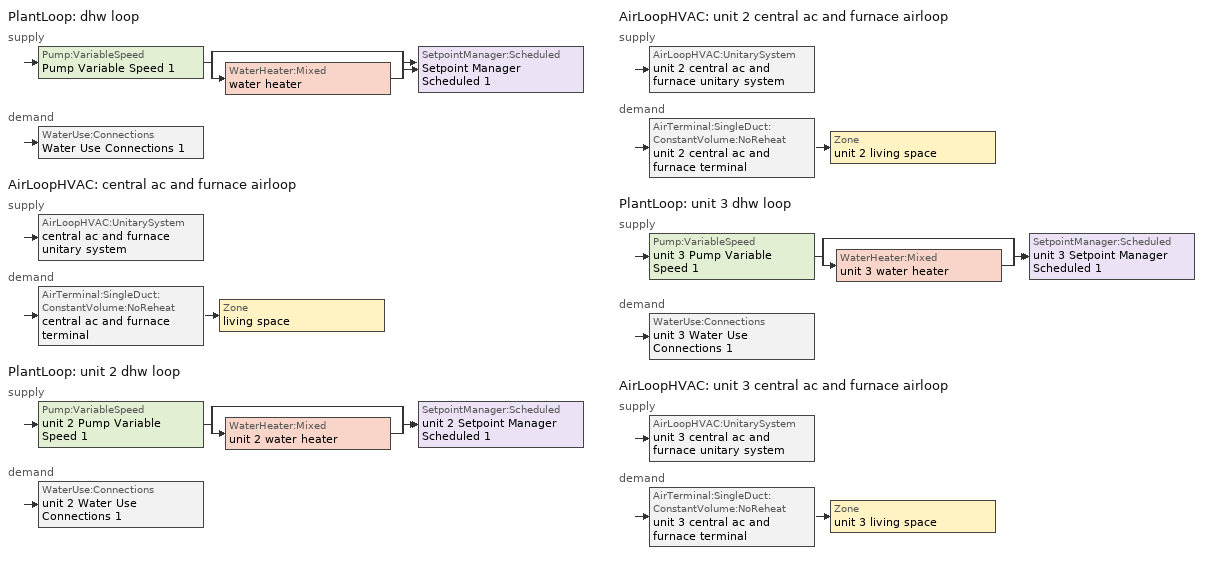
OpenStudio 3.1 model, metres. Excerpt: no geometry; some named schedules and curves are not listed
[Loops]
PlantLoop 'dhw loop'
 supply: Pump:VariableSpeed 'Pump Variable Speed 1' > split
  | bypass
  | WaterHeater:Mixed 'water heater'
  join > SetpointManager:Scheduled 'Setpoint Manager Scheduled 1'
 demand: WaterUse:Connections 'Water Use Connections 1'
AirLoopHVAC 'central ac and furnace airloop'
 supply: AirLoopHVAC:UnitarySystem 'central ac and furnace unitary system'
 demand: AirTerminal:SingleDuct:ConstantVolume:NoReheat 'central ac and furnace terminal' > Zone 'living space'
PlantLoop 'unit 2 dhw loop'
 supply: Pump:VariableSpeed 'unit 2 Pump Variable Speed 1' > split
  | bypass
  | WaterHeater:Mixed 'unit 2 water heater'
  join > SetpointManager:Scheduled 'unit 2 Setpoint Manager Scheduled 1'
 demand: WaterUse:Connections 'unit 2 Water Use Connections 1'
AirLoopHVAC 'unit 2 central ac and furnace airloop'
 supply: AirLoopHVAC:UnitarySystem 'unit 2 central ac and furnace unitary system'
 demand: AirTerminal:SingleDuct:ConstantVolume:NoReheat 'unit 2 central ac and furnace terminal' > Zone 'unit 2 living space'
PlantLoop 'unit 3 dhw loop'
 supply: Pump:VariableSpeed 'unit 3 Pump Variable Speed 1' > split
  | bypass
  | WaterHeater:Mixed 'unit 3 water heater'
  join > SetpointManager:Scheduled 'unit 3 Setpoint Manager Scheduled 1'
 demand: WaterUse:Connections 'unit 3 Water Use Connections 1'
AirLoopHVAC 'unit 3 central ac and furnace airloop'
 supply: AirLoopHVAC:UnitarySystem 'unit 3 central ac and furnace unitary system'
 demand: AirTerminal:SingleDuct:ConstantVolume:NoReheat 'unit 3 central ac and furnace terminal' > Zone 'unit 3 living space'
[EnergyManagementSystem:Program]
unit_2_total_loads_program: Set loads_htg_tot = 0; Set loads_clg_tot = 0; If unit_2_htg_load_liv > 0; Set loads_htg_tot = unit_2_htg_load_tot - unit_2_clg_load_tot; ElseIf unit_2_clg_load_liv > 0; Set loads_clg_tot = unit_2_clg_load_tot - unit_2_htg_load_tot; EndIf
unit_2_infil_program: Set p_m = 0.14; Set p_s = 0.22; Set s_m = 270; Set s_s = 370; Set z_m = 9.99744; Set z_s = 2.4384; Set f_t = (((s_m/z_m)^p_m)*((z_s/s_s)^p_s)); Set Tdiff = unit_2_airflow_tin_s-airflow_tt_s; Set dT = @Abs Tdiff; Set c = 0.021; Set Cs = 0.0652; Set Cw = 0.1483; Set n = 0.65; Set sft = (f_t*0.7000000000000001); Set temp1 = ((c*Cw)*((sft*unit_2_site_vw_s)^(2*n)))^2; Set Qinf = (((c*Cs*(dT^n))^2)+temp1)^0.5; Set Qinf = (@Max Qinf 0); Set unit_2_mech_vent_house_fan_sensible_load_equip_act = 0.0; Set unit_2_mech_vent_house_fan_latent_load_equip_act = 0.0; Set OASupInPb = unit_2_out_pb_s; Set OASupInTemp = unit_2_airflow_tt_s; Set OASupInW = unit_2_out_wt_s; Set OASupRho = (@RhoAirFnPbTdbW OASupInPb OASupInTemp OASupInW); Set OASupCp = (@CpAirFnW OASupInW); Set OASupInEnth = (@HFnTdbW OASupInTemp OASupInW); Set ZoneTemp = unit_2_airflow_tin_s; Set ZoneW = unit_2_airflow_win_s; Set ZoneCp = (@CpAirFnW ZoneW); Set ZoneAirEnth = (@HFnTdbW ZoneTemp ZoneW); Set unit_2_mech_vent_house_fan_cfis_act = 0.0; Set QWHV_cfis_oa = 0.0; Set Qrange = 0; Set Qrange = Qrange + 0.0472 * unit_2_mech_vent_range_fan_0_sch_s; Set Qbath = 0; Set Qbath = Qbath + 0.0236 * unit_2_mech_vent_bath_fan_0_sch_s; Set Qdryer = 0; Set Qdryer = Qdryer + 0.0472 * unit_2_clothes_dryer_exhaust_0_sch_s; Set QWHV_sup = 0.0; Set QWHV_exh = 0.0; Set QWHV_bal_erv_hrv = 0.0; Set Qexhaust = Qrange + Qbath + Qdryer + QWHV_exh + QWHV_bal_erv_hrv; Set Qsupply = QWHV_sup + QWHV_bal_erv_hrv + QWHV_cfis_oa; Set Qfan = (@Max Qexhaust Qsupply); If Qfan > 0; Set Qavg = ((Qexhaust + Qsupply) / 2.0); If ((@Abs (Qexhaust - Qavg)) / Qavg) <= 0.1; Set phi = 1; Else; Set phi = (Qinf / (Qinf + Qfan)); EndIf; Set Qinf_adj = phi * Qinf; Else; Set Qinf_adj = Qinf; EndIf; Set unit_2_infil_flow_act = Qinf_adj; Set Qload = Qfan; Set Effectiveness_Sens = 0.0; Set Effectiveness_Lat = 0.0; Set Fan_MFR = Qload * OASupRho; Set FanTotalToLv = Fan_MFR * (OASupInEnth - ZoneAirEnth); Set FanSensToLv = Fan_MFR * ZoneCp * (OASupInTemp - ZoneTemp); Set FanLatToLv = FanTotalToLv - FanSensToLv; Set unit_2_mech_vent_house_fan_sensible_load_equip_act = unit_2_mech_vent_house_fan_sensible_load_equip_act + FanSensToLv; Set unit_2_mech_vent_house_fan_latent_load_equip_act = unit_2_mech_vent_house_fan_latent_load_equip_act + FanLatToLv
unit_2_natural_vent_program: Set Tin = unit_2_airflow_tin_s; Set Tout = unit_2_airflow_tt_s; Set Wout = unit_2_out_wt_s; Set Pbar = unit_2_out_pb_s; Set Phiout = (@RhFnTdbWPb Tout Wout Pbar); Set MaxHR = 0.0115; Set MaxRH = 0.7; Set Tnvsp = (unit_2_htg_sp_s + unit_2_clg_sp_s) / 2; Set NVavail = unit_2_natural_vent_avail_s; Set ClgSsnAvail = unit_2_cool_season; If (Wout < MaxHR) && (Phiout < MaxRH) && (Tin > Tout) && (Tin > Tnvsp) && (ClgSsnAvail > 0); Set WHF_Flow = 0; Set Adj = (Tin-Tnvsp)/(Tin-Tout); Set Adj = (@Min Adj 1); Set Adj = (@Max Adj 0); If (WHF_Flow > 0); Set unit_2_natural_vent_flow_act = 0; Set unit_2_whole_house_fan_flow_act = WHF_Flow*Adj; Set WHF_W = 0; Set unit_2_whole_house_fan_act = WHF_W*Adj; ElseIf (NVavail > 0); Set NVArea = 5743.971995904; Set Cs = 8.963020389461627e-05; Set Cw = 6.158219665777789e-05; Set Tdiff = Tin-Tout; Set dT = (@Abs Tdiff); Set Vwind = unit_2_site_vw_s; Set SGNV = NVArea*Adj*((((Cs*dT)+(Cw*(Vwind^2)))^0.5)/1000); Set MaxNV = 1.7845905985536004; Set unit_2_natural_vent_flow_act = (@Min SGNV MaxNV); Set unit_2_whole_house_fan_flow_act = 0; Set unit_2_whole_house_fan_act = 0; EndIf; Else; Set unit_2_natural_vent_flow_act = 0; Set unit_2_whole_house_fan_flow_act = 0; Set unit_2_whole_house_fan_act = 0; EndIf
unit_2_central_ac_and_furnace_airloop_0_duct_program: Set central_ac_and_furnace_airloop_AH_MFR = unit_2_central_ac_and_furnace_airloop_AH_MFR_s; Set central_ac_and_furnace_airloop_Fan_RTF = unit_2_central_ac_and_furnace_airloop_Fan_RTF_s; Set central_ac_and_furnace_airloop_AH_VFR = unit_2_central_ac_and_furnace_airloop_AH_VFR_s; Set central_ac_and_furnace_airloop_AH_Tout = unit_2_central_ac_and_furnace_airloop_AH_Tout_s; Set central_ac_and_furnace_airloop_AH_Wout = unit_2_central_ac_and_furnace_airloop_AH_Wout_s; Set central_ac_and_furnace_airloop_RA_T = unit_2_central_ac_and_furnace_airloop_RA_T_s; Set central_ac_and_furnace_airloop_Ra_W = unit_2_central_ac_and_furnace_airloop_Ra_W_s; Set central_ac_and_furnace_airloop_0_DZ_T = unit_2_central_ac_and_furnace_airloop_0_DZ_T_s; Set central_ac_and_furnace_airloop_0_DZ_W = unit_2_central_ac_and_furnace_airloop_0_DZ_W_s; Run central_ac_and_furnace_airloop_0_duct_subroutine; Set unit_2_central_ac_and_furnace_airloop_0_SupSensLkToLv_equip_act = central_ac_and_furnace_airloop_0_SupSensLkToLv; Set unit_2_central_ac_and_furnace_airloop_0_SupLatLkToLv_equip_act = central_ac_and_furnace_airloop_0_SupLatLkToLv; Set unit_2_central_ac_and_furnace_airloop_0_SupCondToLv_equip_act = central_ac_and_furnace_airloop_0_SupCondToLv; Set unit_2_central_ac_and_furnace_airloop_0_RetSensLkToRP_equip_act = central_ac_and_furnace_airloop_0_RetSensLkToRP; Set unit_2_central_ac_and_furnace_airloop_0_RetLatLkToRP_equip_act = central_ac_and_furnace_airloop_0_RetLatLkToRP; Set unit_2_central_ac_and_furnace_airloop_0_RetCondToRP_equip_act = central_ac_and_furnace_airloop_0_RetCondToRP; Set unit_2_central_ac_and_furnace_airloop_0_RetCondToDZ_equip_act = central_ac_and_furnace_airloop_0_RetCondToDZ; Set unit_2_central_ac_and_furnace_airloop_0_SupCondToDZ_equip_act = central_ac_and_furnace_airloop_0_SupCondToDZ; Set unit_2_central_ac_and_furnace_airloop_0_SupSensLkToDZ_equip_act = central_ac_and_furnace_airloop_0_SupSensLkToDZ; Set unit_2_central_ac_and_furnace_airloop_0_SupLatLkToDZ_equip_act = central_ac_and_furnace_airloop_0_SupLatLkToDZ
unit_2_water_heater_EC_adj: Set wh_e_cons = unit_2_water_heater_energy + unit_2_water_heater_on_cycle_parasitic + unit_2_water_heater_off_cycle_parasitic; Set unit_2_water_heater_ec_adj_act = 0.0 * wh_e_cons
unit_2_central_ac_and_furnace_supply_fan_disaggregate_program_1: Set unit_2_central_ac_and_furnace_supply_fan_primary_htg = 0; If unit_2_central_ac_and_furnace_htg_coil_s > 0; Set unit_2_central_ac_and_furnace_supply_fan_primary_htg = unit_2_central_ac_and_furnace_supply_fan_s_1; EndIf
unit_2_central_ac_and_furnace_supply_fan_disaggregate_program: Set unit_2_central_ac_and_furnace_supply_fan_clg = 0; If unit_2_central_ac_and_furnace_clg_coil_s > 0; Set unit_2_central_ac_and_furnace_supply_fan_clg = unit_2_central_ac_and_furnace_supply_fan_s; EndIf
unit_3_total_loads_program: Set loads_htg_tot = 0; Set loads_clg_tot = 0; If unit_3_htg_load_liv > 0; Set loads_htg_tot = unit_3_htg_load_tot - unit_3_clg_load_tot; ElseIf unit_3_clg_load_liv > 0; Set loads_clg_tot = unit_3_clg_load_tot - unit_3_htg_load_tot; EndIf
unit_3_infil_program: Set p_m = 0.14; Set p_s = 0.22; Set s_m = 270; Set s_s = 370; Set z_m = 9.99744; Set z_s = 2.4384; Set f_t = (((s_m/z_m)^p_m)*((z_s/s_s)^p_s)); Set Tdiff = unit_3_airflow_tin_s-airflow_tt_s; Set dT = @Abs Tdiff; Set c = 0.021; Set Cs = 0.0652; Set Cw = 0.1483; Set n = 0.65; Set sft = (f_t*0.7000000000000001); Set temp1 = ((c*Cw)*((sft*unit_3_site_vw_s)^(2*n)))^2; Set Qinf = (((c*Cs*(dT^n))^2)+temp1)^0.5; Set Qinf = (@Max Qinf 0); Set unit_3_mech_vent_house_fan_sensible_load_equip_act = 0.0; Set unit_3_mech_vent_house_fan_latent_load_equip_act = 0.0; Set OASupInPb = unit_3_out_pb_s; Set OASupInTemp = unit_3_airflow_tt_s; Set OASupInW = unit_3_out_wt_s; Set OASupRho = (@RhoAirFnPbTdbW OASupInPb OASupInTemp OASupInW); Set OASupCp = (@CpAirFnW OASupInW); Set OASupInEnth = (@HFnTdbW OASupInTemp OASupInW); Set ZoneTemp = unit_3_airflow_tin_s; Set ZoneW = unit_3_airflow_win_s; Set ZoneCp = (@CpAirFnW ZoneW); Set ZoneAirEnth = (@HFnTdbW ZoneTemp ZoneW); Set unit_3_mech_vent_house_fan_cfis_act = 0.0; Set QWHV_cfis_oa = 0.0; Set Qrange = 0; Set Qrange = Qrange + 0.0472 * unit_3_mech_vent_range_fan_0_sch_s; Set Qbath = 0; Set Qbath = Qbath + 0.0236 * unit_3_mech_vent_bath_fan_0_sch_s; Set Qdryer = 0; Set Qdryer = Qdryer + 0.0472 * unit_3_clothes_dryer_exhaust_0_sch_s; Set QWHV_sup = 0.0; Set QWHV_exh = 0.0; Set QWHV_bal_erv_hrv = 0.0; Set Qexhaust = Qrange + Qbath + Qdryer + QWHV_exh + QWHV_bal_erv_hrv; Set Qsupply = QWHV_sup + QWHV_bal_erv_hrv + QWHV_cfis_oa; Set Qfan = (@Max Qexhaust Qsupply); If Qfan > 0; Set Qavg = ((Qexhaust + Qsupply) / 2.0); If ((@Abs (Qexhaust - Qavg)) / Qavg) <= 0.1; Set phi = 1; Else; Set phi = (Qinf / (Qinf + Qfan)); EndIf; Set Qinf_adj = phi * Qinf; Else; Set Qinf_adj = Qinf; EndIf; Set unit_3_infil_flow_act = Qinf_adj; Set Qload = Qfan; Set Effectiveness_Sens = 0.0; Set Effectiveness_Lat = 0.0; Set Fan_MFR = Qload * OASupRho; Set FanTotalToLv = Fan_MFR * (OASupInEnth - ZoneAirEnth); Set FanSensToLv = Fan_MFR * ZoneCp * (OASupInTemp - ZoneTemp); Set FanLatToLv = FanTotalToLv - FanSensToLv; Set unit_3_mech_vent_house_fan_sensible_load_equip_act = unit_3_mech_vent_house_fan_sensible_load_equip_act + FanSensToLv; Set unit_3_mech_vent_house_fan_latent_load_equip_act = unit_3_mech_vent_house_fan_latent_load_equip_act + FanLatToLv
unit_3_natural_vent_program: Set Tin = unit_3_airflow_tin_s; Set Tout = unit_3_airflow_tt_s; Set Wout = unit_3_out_wt_s; Set Pbar = unit_3_out_pb_s; Set Phiout = (@RhFnTdbWPb Tout Wout Pbar); Set MaxHR = 0.0115; Set MaxRH = 0.7; Set Tnvsp = (unit_3_htg_sp_s + unit_3_clg_sp_s) / 2; Set NVavail = unit_3_natural_vent_avail_s; Set ClgSsnAvail = unit_3_cool_season; If (Wout < MaxHR) && (Phiout < MaxRH) && (Tin > Tout) && (Tin > Tnvsp) && (ClgSsnAvail > 0); Set WHF_Flow = 0; Set Adj = (Tin-Tnvsp)/(Tin-Tout); Set Adj = (@Min Adj 1); Set Adj = (@Max Adj 0); If (WHF_Flow > 0); Set unit_3_natural_vent_flow_act = 0; Set unit_3_whole_house_fan_flow_act = WHF_Flow*Adj; Set WHF_W = 0; Set unit_3_whole_house_fan_act = WHF_W*Adj; ElseIf (NVavail > 0); Set NVArea = 5743.971995904; Set Cs = 8.963020389461627e-05; Set Cw = 6.158219665777789e-05; Set Tdiff = Tin-Tout; Set dT = (@Abs Tdiff); Set Vwind = unit_3_site_vw_s; Set SGNV = NVArea*Adj*((((Cs*dT)+(Cw*(Vwind^2)))^0.5)/1000); Set MaxNV = 1.7845905985536004; Set unit_3_natural_vent_flow_act = (@Min SGNV MaxNV); Set unit_3_whole_house_fan_flow_act = 0; Set unit_3_whole_house_fan_act = 0; EndIf; Else; Set unit_3_natural_vent_flow_act = 0; Set unit_3_whole_house_fan_flow_act = 0; Set unit_3_whole_house_fan_act = 0; EndIf
unit_3_central_ac_and_furnace_airloop_0_duct_program: Set central_ac_and_furnace_airloop_AH_MFR = unit_3_central_ac_and_furnace_airloop_AH_MFR_s; Set central_ac_and_furnace_airloop_Fan_RTF = unit_3_central_ac_and_furnace_airloop_Fan_RTF_s; Set central_ac_and_furnace_airloop_AH_VFR = unit_3_central_ac_and_furnace_airloop_AH_VFR_s; Set central_ac_and_furnace_airloop_AH_Tout = unit_3_central_ac_and_furnace_airloop_AH_Tout_s; Set central_ac_and_furnace_airloop_AH_Wout = unit_3_central_ac_and_furnace_airloop_AH_Wout_s; Set central_ac_and_furnace_airloop_RA_T = unit_3_central_ac_and_furnace_airloop_RA_T_s; Set central_ac_and_furnace_airloop_Ra_W = unit_3_central_ac_and_furnace_airloop_Ra_W_s; Set central_ac_and_furnace_airloop_0_DZ_T = unit_3_central_ac_and_furnace_airloop_0_DZ_T_s; Set central_ac_and_furnace_airloop_0_DZ_W = unit_3_central_ac_and_furnace_airloop_0_DZ_W_s; Run central_ac_and_furnace_airloop_0_duct_subroutine; Set unit_3_central_ac_and_furnace_airloop_0_SupSensLkToLv_equip_act = central_ac_and_furnace_airloop_0_SupSensLkToLv; Set unit_3_central_ac_and_furnace_airloop_0_SupLatLkToLv_equip_act = central_ac_and_furnace_airloop_0_SupLatLkToLv; Set unit_3_central_ac_and_furnace_airloop_0_SupCondToLv_equip_act = central_ac_and_furnace_airloop_0_SupCondToLv; Set unit_3_central_ac_and_furnace_airloop_0_RetSensLkToRP_equip_act = central_ac_and_furnace_airloop_0_RetSensLkToRP; Set unit_3_central_ac_and_furnace_airloop_0_RetLatLkToRP_equip_act = central_ac_and_furnace_airloop_0_RetLatLkToRP; Set unit_3_central_ac_and_furnace_airloop_0_RetCondToRP_equip_act = central_ac_and_furnace_airloop_0_RetCondToRP; Set unit_3_central_ac_and_furnace_airloop_0_RetCondToDZ_equip_act = central_ac_and_furnace_airloop_0_RetCondToDZ; Set unit_3_central_ac_and_furnace_airloop_0_SupCondToDZ_equip_act = central_ac_and_furnace_airloop_0_SupCondToDZ; Set unit_3_central_ac_and_furnace_airloop_0_SupSensLkToDZ_equip_act = central_ac_and_furnace_airloop_0_SupSensLkToDZ; Set unit_3_central_ac_and_furnace_airloop_0_SupLatLkToDZ_equip_act = central_ac_and_furnace_airloop_0_SupLatLkToDZ
unit_3_water_heater_EC_adj: Set wh_e_cons = unit_3_water_heater_energy + unit_3_water_heater_on_cycle_parasitic + unit_3_water_heater_off_cycle_parasitic; Set unit_3_water_heater_ec_adj_act = 0.0 * wh_e_cons
unit_3_central_ac_and_furnace_supply_fan_disaggregate_program_1: Set unit_3_central_ac_and_furnace_supply_fan_primary_htg = 0; If unit_3_central_ac_and_furnace_htg_coil_s > 0; Set unit_3_central_ac_and_furnace_supply_fan_primary_htg = unit_3_central_ac_and_furnace_supply_fan_s_1; EndIf
unit_3_central_ac_and_furnace_supply_fan_disaggregate_program: Set unit_3_central_ac_and_furnace_supply_fan_clg = 0; If unit_3_central_ac_and_furnace_clg_coil_s > 0; Set unit_3_central_ac_and_furnace_supply_fan_clg = unit_3_central_ac_and_furnace_supply_fan_s; EndIf
[EnergyManagementSystem:Sensor]
Name | Output Variable or Output Meter | Output Variable or Output Meter Index Key
clg_load_tot; unit_2_clg_load_tot; unit_3_clg_load_tot | Cooling:EnergyTransfer
htg_load_tot; unit_2_htg_load_tot; unit_3_htg_load_tot | Heating:EnergyTransfer
clg_load_liv; unit_2_clg_load_liv; unit_3_clg_load_liv | Cooling:EnergyTransfer:Zone:LIVING SPACE
htg_load_liv; unit_2_htg_load_liv; unit_3_htg_load_liv | Heating:EnergyTransfer:Zone:LIVING SPACE
clothes_dryer_exhaust_0_sch_s | Schedule Value | clothes_dryer_exhaust
mech_vent_bath_fan_0_sch_s | Schedule Value | mech vent bath fan 0 schedule
mech_vent_range_fan_0_sch_s | Schedule Value | mech vent range fan 0 schedule
clg_sp_s | Schedule Value | cooling setpoint
htg_sp_s | Schedule Value | heating setpoint
natural_vent_avail_s | Schedule Value | natural vent avail schedule
central_ac_and_furnace_airloop_0_DZ_W_s; out_wt_s; unit_2_central_ac_and_furnace_airloop_0_DZ_W_s; unit_2_out_wt_s; unit_3_central_ac_and_furnace_airloop_0_DZ_W_s; unit_3_out_wt_s | Site Outdoor Air Humidity Ratio
central_ac_and_furnace_airloop_0_DZ_T_s | Site Outdoor Air Drybulb Temperature | Environment
central_ac_and_furnace_airloop_Ra_W_s | System Node Humidity Ratio | Node 7
central_ac_and_furnace_airloop_RA_T_s | System Node Temperature | Node 7
central_ac_and_furnace_airloop_AH_Wout_s | System Node Humidity Ratio | Node 4
central_ac_and_furnace_airloop_AH_Tout_s | System Node Temperature | Node 4
central_ac_and_furnace_airloop_AH_VFR_s | System Node Current Density Volume Flow Rate | Node 4
central_ac_and_furnace_airloop_AH_MFR_s | System Node Mass Flow Rate | Node 4
central_ac_and_furnace_airloop_Fan_RTF_s | Fan Runtime Fraction | central ac and furnace supply fan
airflow_tt_s | Zone Outdoor Air Drybulb Temperature | living space
airflow_tin_s | Zone Mean Air Temperature | living space
site_vw_s; unit_2_site_vw_s; unit_3_site_vw_s | Site Wind Speed
airflow_win_s | Zone Air Humidity Ratio | living space
out_pb_s; unit_2_out_pb_s; unit_3_out_pb_s | Site Outdoor Air Barometric Pressure
water_heater_EC_adjustment_energy_consumption | Other Equipment NaturalGas Energy | water heater EC adjustment
water_heater_off_cycle_parasitic | Water Heater Off Cycle Parasitic Electricity Rate | water heater
water_heater_on_cycle_parasitic | Water Heater On Cycle Parasitic Electricity Rate | water heater
water_heater_energy | Water Heater NaturalGas Rate | water heater
central_ac_and_furnace_htg_coil_s | Heating Coil NaturalGas Energy | central ac and furnace htg coil
central_ac_and_furnace_supply_fan_s_1; central_ac_and_furnace_supply_fan_s | Fan Electricity Energy | central ac and furnace supply fan
central_ac_and_furnace_clg_coil_s | Cooling Coil Electricity Energy | central ac and furnace clg coil
cool_season | Schedule Value | cooling season schedule
unit_2_clothes_dryer_exhaust_0_sch_s | Schedule Value | unit 2 clothes_dryer_exhaust
unit_2_mech_vent_bath_fan_0_sch_s | Schedule Value | unit 2 mech vent bath fan 0 schedule
unit_2_mech_vent_range_fan_0_sch_s | Schedule Value | unit 2 mech vent range fan 0 schedule
unit_2_clg_sp_s | Schedule Value | unit 2 cooling setpoint
unit_2_htg_sp_s | Schedule Value | unit 2 heating setpoint
unit_2_natural_vent_avail_s | Schedule Value | unit 2 natural vent avail schedule
unit_2_central_ac_and_furnace_airloop_0_DZ_T_s | Site Outdoor Air Drybulb Temperature | unit 2 Environment
unit_2_central_ac_and_furnace_airloop_Ra_W_s | System Node Humidity Ratio | unit 2 Node 7
unit_2_central_ac_and_furnace_airloop_RA_T_s | System Node Temperature | unit 2 Node 7
unit_2_central_ac_and_furnace_airloop_AH_Wout_s | System Node Humidity Ratio | unit 2 Node 4
unit_2_central_ac_and_furnace_airloop_AH_Tout_s | System Node Temperature | unit 2 Node 4
unit_2_central_ac_and_furnace_airloop_AH_VFR_s | System Node Current Density Volume Flow Rate | unit 2 Node 4
unit_2_central_ac_and_furnace_airloop_AH_MFR_s | System Node Mass Flow Rate | unit 2 Node 4
unit_2_central_ac_and_furnace_airloop_Fan_RTF_s | Fan Runtime Fraction | unit 2 central ac and furnace supply fan
unit_2_airflow_tt_s | Zone Outdoor Air Drybulb Temperature | unit 2 living space
unit_2_airflow_tin_s | Zone Mean Air Temperature | unit 2 living space
unit_2_airflow_win_s | Zone Air Humidity Ratio | unit 2 living space
unit_2_water_heater_EC_adjustment_energy_consumption | Other Equipment NaturalGas Energy | unit 2 water heater EC adjustment
unit_2_water_heater_off_cycle_parasitic | Water Heater Off Cycle Parasitic Electricity Rate | unit 2 water heater
unit_2_water_heater_on_cycle_parasitic | Water Heater On Cycle Parasitic Electricity Rate | unit 2 water heater
unit_2_water_heater_energy | Water Heater NaturalGas Rate | unit 2 water heater
unit_2_central_ac_and_furnace_htg_coil_s | Heating Coil NaturalGas Energy | unit 2 central ac and furnace htg coil
unit_2_central_ac_and_furnace_supply_fan_s_1; unit_2_central_ac_and_furnace_supply_fan_s | Fan Electricity Energy | unit 2 central ac and furnace supply fan
unit_2_central_ac_and_furnace_clg_coil_s | Cooling Coil Electricity Energy | unit 2 central ac and furnace clg coil
unit_2_cool_season | Schedule Value | unit 2 cooling season schedule
unit_3_clothes_dryer_exhaust_0_sch_s | Schedule Value | unit 3 clothes_dryer_exhaust
unit_3_clg_sp_s | Schedule Value | unit 3 cooling setpoint
unit_3_htg_sp_s | Schedule Value | unit 3 heating setpoint
unit_3_natural_vent_avail_s | Schedule Value | unit 3 natural vent avail schedule
unit_3_central_ac_and_furnace_airloop_0_DZ_T_s | Site Outdoor Air Drybulb Temperature | unit 3 Environment
unit_3_central_ac_and_furnace_airloop_Ra_W_s | System Node Humidity Ratio | unit 3 Node 7
unit_3_central_ac_and_furnace_airloop_RA_T_s | System Node Temperature | unit 3 Node 7
unit_3_central_ac_and_furnace_airloop_AH_Wout_s | System Node Humidity Ratio | unit 3 Node 4
unit_3_central_ac_and_furnace_airloop_AH_Tout_s | System Node Temperature | unit 3 Node 4
unit_3_central_ac_and_furnace_airloop_AH_VFR_s | System Node Current Density Volume Flow Rate | unit 3 Node 4
unit_3_central_ac_and_furnace_airloop_AH_MFR_s | System Node Mass Flow Rate | unit 3 Node 4
unit_3_central_ac_and_furnace_airloop_Fan_RTF_s | Fan Runtime Fraction | unit 3 central ac and furnace supply fan
unit_3_airflow_tt_s | Zone Outdoor Air Drybulb Temperature | unit 3 living space
unit_3_airflow_tin_s | Zone Mean Air Temperature | unit 3 living space
unit_3_airflow_win_s | Zone Air Humidity Ratio | unit 3 living space
unit_3_water_heater_EC_adjustment_energy_consumption | Other Equipment NaturalGas Energy | unit 3 water heater EC adjustment
unit_3_water_heater_off_cycle_parasitic | Water Heater Off Cycle Parasitic Electricity Rate | unit 3 water heater
unit_3_water_heater_on_cycle_parasitic | Water Heater On Cycle Parasitic Electricity Rate | unit 3 water heater
unit_3_water_heater_energy | Water Heater NaturalGas Rate | unit 3 water heater
unit_3_mech_vent_range_fan_0_sch_s | Schedule Value | unit 3 mech vent range fan 0 schedule
unit_3_central_ac_and_furnace_htg_coil_s | Heating Coil NaturalGas Energy | unit 3 central ac and furnace htg coil
unit_3_central_ac_and_furnace_supply_fan_s_1; unit_3_central_ac_and_furnace_supply_fan_s | Fan Electricity Energy | unit 3 central ac and furnace supply fan
unit_3_central_ac_and_furnace_clg_coil_s | Cooling Coil Electricity Energy | unit 3 central ac and furnace clg coil
unit_3_cool_season | Schedule Value | unit 3 cooling season schedule
unit_3_mech_vent_bath_fan_0_sch_s | Schedule Value | unit 3 mech vent bath fan 0 schedule
[OtherEquipment:Definition] Design Level Calculation Method=EquipmentLevel; Design Level {W}=0.01; Fraction Latent=0; Fraction Radiant=0; Fraction Lost=1
water heater EC adjustment; unit 2 water heater EC adjustment; unit 3 water heater EC adjustment
[EnergyManagementSystem:Actuator]
Name | Actuated Component | Actuated Component Type | Actuated Component Control Type
mech_vent_house_fan_sensible_load_equip_act | mech vent house fan sensible load equip | OtherEquipment | Power Level
infil_flow_act | infil flow | Zone Infiltration | Air Exchange Flow Rate
mech_vent_house_fan_cfis_act | mech vent house fan cfis | ElectricEquipment | Electricity Rate
whole_house_fan_act | whole house fan | ElectricEquipment | Electricity Rate
whole_house_fan_flow_act | whole house fan flow | Zone Infiltration | Air Exchange Flow Rate
natural_vent_flow_act | natural vent flow | Zone Infiltration | Air Exchange Flow Rate
central_ac_and_furnace_airloop_0_SupLatLkToDZ_equip_act | central_ac_and_furnace_airloop_0_SupLatLkToDZ equip | OtherEquipment | Power Level
central_ac_and_furnace_airloop_0_SupSensLkToDZ_equip_act | central_ac_and_furnace_airloop_0_SupSensLkToDZ equip | OtherEquipment | Power Level
central_ac_and_furnace_airloop_0_RetCondToDZ_equip_act | central_ac_and_furnace_airloop_0_RetCondToDZ equip | OtherEquipment | Power Level
mech_vent_house_fan_latent_load_equip_act | mech vent house fan latent load equip | OtherEquipment | Power Level
central_ac_and_furnace_airloop_0_SupCondToDZ_equip_act | central_ac_and_furnace_airloop_0_SupCondToDZ equip | OtherEquipment | Power Level
central_ac_and_furnace_airloop_0_RetLatLkToRP_equip_act | central_ac_and_furnace_airloop_0_RetLatLkToRP equip | OtherEquipment | Power Level
central_ac_and_furnace_airloop_0_RetSensLkToRP_equip_act | central_ac_and_furnace_airloop_0_RetSensLkToRP equip | OtherEquipment | Power Level
central_ac_and_furnace_airloop_0_RetCondToRP_equip_act | central_ac_and_furnace_airloop_0_RetCondToRP equip | OtherEquipment | Power Level
central_ac_and_furnace_airloop_0_SupCondToLv_equip_act | central_ac_and_furnace_airloop_0_SupCondToLv equip | OtherEquipment | Power Level
central_ac_and_furnace_airloop_0_SupLatLkToLv_equip_act | central_ac_and_furnace_airloop_0_SupLatLkToLv equip | OtherEquipment | Power Level
central_ac_and_furnace_airloop_0_SupSensLkToLv_equip_act | central_ac_and_furnace_airloop_0_SupSensLkToLv equip | OtherEquipment | Power Level
water_heater_ec_adj_act | water heater EC adjustment | OtherEquipment | Power Level
unit_2_mech_vent_house_fan_latent_load_equip_act | unit 2 mech vent house fan latent load equip | OtherEquipment | Power Level
unit_2_mech_vent_house_fan_sensible_load_equip_act | unit 2 mech vent house fan sensible load equip | OtherEquipment | Power Level
unit_2_infil_flow_act | unit 2 infil flow | Zone Infiltration | Air Exchange Flow Rate
unit_2_mech_vent_house_fan_cfis_act | unit 2 mech vent house fan cfis | ElectricEquipment | Electricity Rate
unit_2_whole_house_fan_act | unit 2 whole house fan | ElectricEquipment | Electricity Rate
unit_2_whole_house_fan_flow_act | unit 2 whole house fan flow | Zone Infiltration | Air Exchange Flow Rate
unit_2_natural_vent_flow_act | unit 2 natural vent flow | Zone Infiltration | Air Exchange Flow Rate
unit_2_central_ac_and_furnace_airloop_0_SupLatLkToDZ_equip_act | unit 2 central_ac_and_furnace_airloop_0_SupLatLkToDZ equip | OtherEquipment | Power Level
unit_2_central_ac_and_furnace_airloop_0_SupSensLkToDZ_equip_act | unit 2 central_ac_and_furnace_airloop_0_SupSensLkToDZ equip | OtherEquipment | Power Level
unit_2_central_ac_and_furnace_airloop_0_RetCondToDZ_equip_act | unit 2 central_ac_and_furnace_airloop_0_RetCondToDZ equip | OtherEquipment | Power Level
unit_2_central_ac_and_furnace_airloop_0_SupCondToDZ_equip_act | unit 2 central_ac_and_furnace_airloop_0_SupCondToDZ equip | OtherEquipment | Power Level
unit_2_central_ac_and_furnace_airloop_0_RetLatLkToRP_equip_act | unit 2 central_ac_and_furnace_airloop_0_RetLatLkToRP equip | OtherEquipment | Power Level
unit_2_central_ac_and_furnace_airloop_0_RetSensLkToRP_equip_act | unit 2 central_ac_and_furnace_airloop_0_RetSensLkToRP equip | OtherEquipment | Power Level
unit_2_central_ac_and_furnace_airloop_0_RetCondToRP_equip_act | unit 2 central_ac_and_furnace_airloop_0_RetCondToRP equip | OtherEquipment | Power Level
unit_2_central_ac_and_furnace_airloop_0_SupCondToLv_equip_act | unit 2 central_ac_and_furnace_airloop_0_SupCondToLv equip | OtherEquipment | Power Level
unit_2_central_ac_and_furnace_airloop_0_SupLatLkToLv_equip_act | unit 2 central_ac_and_furnace_airloop_0_SupLatLkToLv equip | OtherEquipment | Power Level
unit_2_central_ac_and_furnace_airloop_0_SupSensLkToLv_equip_act | unit 2 central_ac_and_furnace_airloop_0_SupSensLkToLv equip | OtherEquipment | Power Level
unit_2_water_heater_ec_adj_act | unit 2 water heater EC adjustment | OtherEquipment | Power Level
unit_3_mech_vent_house_fan_latent_load_equip_act | unit 3 mech vent house fan latent load equip | OtherEquipment | Power Level
unit_3_mech_vent_house_fan_sensible_load_equip_act | unit 3 mech vent house fan sensible load equip | OtherEquipment | Power Level
unit_3_infil_flow_act | unit 3 infil flow | Zone Infiltration | Air Exchange Flow Rate
unit_3_mech_vent_house_fan_cfis_act | unit 3 mech vent house fan cfis | ElectricEquipment | Electricity Rate
unit_3_whole_house_fan_act | unit 3 whole house fan | ElectricEquipment | Electricity Rate
unit_3_whole_house_fan_flow_act | unit 3 whole house fan flow | Zone Infiltration | Air Exchange Flow Rate
unit_3_natural_vent_flow_act | unit 3 natural vent flow | Zone Infiltration | Air Exchange Flow Rate
unit_3_central_ac_and_furnace_airloop_0_SupLatLkToDZ_equip_act | unit 3 central_ac_and_furnace_airloop_0_SupLatLkToDZ equip | OtherEquipment | Power Level
unit_3_central_ac_and_furnace_airloop_0_SupSensLkToDZ_equip_act | unit 3 central_ac_and_furnace_airloop_0_SupSensLkToDZ equip | OtherEquipment | Power Level
unit_3_central_ac_and_furnace_airloop_0_RetCondToDZ_equip_act | unit 3 central_ac_and_furnace_airloop_0_RetCondToDZ equip | OtherEquipment | Power Level
unit_3_central_ac_and_furnace_airloop_0_SupCondToDZ_equip_act | unit 3 central_ac_and_furnace_airloop_0_SupCondToDZ equip | OtherEquipment | Power Level
unit_3_central_ac_and_furnace_airloop_0_RetLatLkToRP_equip_act | unit 3 central_ac_and_furnace_airloop_0_RetLatLkToRP equip | OtherEquipment | Power Level
unit_3_central_ac_and_furnace_airloop_0_RetSensLkToRP_equip_act | unit 3 central_ac_and_furnace_airloop_0_RetSensLkToRP equip | OtherEquipment | Power Level
unit_3_central_ac_and_furnace_airloop_0_RetCondToRP_equip_act | unit 3 central_ac_and_furnace_airloop_0_RetCondToRP equip | OtherEquipment | Power Level
unit_3_central_ac_and_furnace_airloop_0_SupCondToLv_equip_act | unit 3 central_ac_and_furnace_airloop_0_SupCondToLv equip | OtherEquipment | Power Level
unit_3_central_ac_and_furnace_airloop_0_SupLatLkToLv_equip_act | unit 3 central_ac_and_furnace_airloop_0_SupLatLkToLv equip | OtherEquipment | Power Level
unit_3_central_ac_and_furnace_airloop_0_SupSensLkToLv_equip_act | unit 3 central_ac_and_furnace_airloop_0_SupSensLkToLv equip | OtherEquipment | Power Level
unit_3_water_heater_ec_adj_act | unit 3 water heater EC adjustment | OtherEquipment | Power Level
[ElectricEquipment:Definition] Design Level Calculation Method=EquipmentLevel
Name | Design Level {W} | Fraction Latent | Fraction Radiant | Fraction Lost
dishwasher | 9953.46 | 0.3 | 0.18 | 0.4
clothes washer | 81651.2 | 0.03 | 0.162 | 0.7
unit 2 dishwasher | 5273.71 | 0.3 | 0.18 | 0.4
unit 2 clothes washer | 21462.7 | 0.03 | 0.162 | 0.7
unit 3 dishwasher | 9064.51 | 0.3 | 0.18 | 0.4
unit 3 clothes washer | 16784.2 | 0.03 | 0.162 | 0.7
[EnergyManagementSystem:Subroutine]
central_ac_and_furnace_airloop_0_duct_subroutine; unit_2_central_ac_and_furnace_airloop_0_duct_subroutine; unit_3_central_ac_and_furnace_airloop_0_duct_subroutine: Set AH_MFR = central_ac_and_furnace_airloop_AH_MFR; If AH_MFR>0; Set AH_Tout = central_ac_and_furnace_airloop_AH_Tout; Set AH_Wout = central_ac_and_furnace_airloop_AH_Wout; Set RA_T = central_ac_and_furnace_airloop_RA_T; Set RA_W = central_ac_and_furnace_airloop_Ra_W; Set Fan_RTF = central_ac_and_furnace_airloop_Fan_RTF; Set DZ_T = central_ac_and_furnace_airloop_0_DZ_T; Set DZ_W = central_ac_and_furnace_airloop_0_DZ_W; Set AH_VFR = central_ac_and_furnace_airloop_AH_VFR; Set h_SA = (@HFnTdbW AH_Tout AH_Wout); Set h_RA = (@HFnTdbW RA_T RA_W); Set h_fg = (@HfgAirFnWTdb AH_Wout AH_Tout); Set h_DZ = (@HFnTdbW DZ_T DZ_W); Set air_cp = 1006.0; Set f_sup = 0.035396 / (central_ac_and_furnace_airloop_max_sup_fan_mfr * 1.0135); Set f_ret = 0.011799 / (central_ac_and_furnace_airloop_max_sup_fan_mfr * 1.0135); Set sup_lk_mfr = f_sup * AH_MFR; Set ret_lk_mfr = f_ret * AH_MFR; Set SupTotLkToLiv = sup_lk_mfr*(h_RA - h_SA); Set SupLatLkToLv = sup_lk_mfr*h_fg*(RA_W-AH_Wout); Set SupSensLkToLv = SupTotLkToLiv-SupLatLkToLv; Set supply_ua = 0.0; Set eTm = 0-((Fan_RTF/(AH_MFR*air_cp))*supply_ua); Set t_sup = DZ_T+((AH_Tout-DZ_T)*(@Exp eTm)); Set SupCondToLv = AH_MFR*air_cp*(t_sup-AH_Tout); Set SupCondToDZ = 0-SupCondToLv; Set return_ua = 0.0; Set eTm = 0-((Fan_RTF/(AH_MFR*air_cp))*return_ua); Set t_ret = DZ_T+((RA_T-DZ_T)*(@Exp eTm)); Set RetCondToRP = AH_MFR*air_cp*(t_ret-RA_T); Set RetCondToDZ = 0-RetCondToRP; Set RetLatLkToRP = 0; Set RetSensLkToRP = ret_lk_mfr*air_cp*(DZ_T-RA_T); Set SupTotLkToDZ = sup_lk_mfr*(h_SA-h_DZ); Set SupLatLkToDZ = sup_lk_mfr*h_fg*(AH_Wout-DZ_W); Set SupSensLkToDZ = SupTotLkToDZ-SupLatLkToDZ; Set f_imbalance = f_sup-f_ret; Set oa_vfr = 1.0 * f_imbalance * AH_VFR; Set sup_lk_vfr = f_sup * AH_VFR; Set ret_lk_vfr = f_ret * AH_VFR; If f_sup > f_ret; Set ZoneMixLvToDZ = 0; Set ZoneMixDZToLv = (sup_lk_vfr-ret_lk_vfr)-oa_vfr; Else; Set ZoneMixLvToDZ = (ret_lk_vfr-sup_lk_vfr)+oa_vfr; Set ZoneMixDZToLv = 0; EndIf; Else; Set SupLatLkToLv = 0; Set SupSensLkToLv = 0; Set SupCondToLv = 0; Set RetCondToRP = 0; Set RetLatLkToRP = 0; Set RetSensLkToRP = 0; Set RetCondToDZ = 0; Set SupCondToDZ = 0; Set SupLatLkToDZ = 0; Set SupSensLkToDZ = 0; Set ZoneMixLvToDZ = 0; Set ZoneMixDZToLv = 0; EndIf; Set central_ac_and_furnace_airloop_0_SupLatLkToLv = SupLatLkToLv; Set central_ac_and_furnace_airloop_0_SupSensLkToLv = SupSensLkToLv; Set central_ac_and_furnace_airloop_0_SupCondToLv = SupCondToLv; Set central_ac_and_furnace_airloop_0_RetCondToRP = RetCondToRP; Set central_ac_and_furnace_airloop_0_RetLatLkToRP = RetLatLkToRP; Set central_ac_and_furnace_airloop_0_RetSensLkToRP = RetSensLkToRP; Set central_ac_and_furnace_airloop_0_RetCondToDZ = RetCondToDZ; Set central_ac_and_furnace_airloop_0_SupCondToDZ = SupCondToDZ; Set central_ac_and_furnace_airloop_0_SupLatLkToDZ = SupLatLkToDZ; Set central_ac_and_furnace_airloop_0_SupSensLkToDZ = SupSensLkToDZ
[AirLoopHVAC:ReturnPlenum]
Name | ThermalZone
Air Loop HVAC Return Plenum 1 | central ac and furnace airloop ret air zone
unit 2 Air Loop HVAC Return Plenum 1 | unit 2 central ac and furnace airloop ret air zone
unit 3 Air Loop HVAC Return Plenum 1 | unit 3 central ac and furnace airloop ret air zone
[Zone equipment]
living space: central ac and furnace terminal, ideal residual
unit 2 living space: unit 2 central ac and furnace terminal, unit 2 ideal residual
unit 3 living space: unit 3 central ac and furnace terminal, unit 3 ideal residual
[Sizing:Zone] Zone Cooling Design Supply Air Temperature Input Method=SupplyAirTemperature; Zone Cooling Design Supply Air Temperature {C}=14; Zone Cooling Design Supply Air Temperature Difference {deltaC}=11.11; Zone Heating Design Supply Air Temperature Input Method=SupplyAirTemperature; Zone Heating Design Supply Air Temperature {C}=40; Zone Heating Design Supply Air Temperature Difference {deltaC}=11.11; Zone Cooling Design Supply Air Humidity Ratio {kg-H2O/kg-air}=0.0085; Zone Heating Design Supply Air Humidity Ratio {kg-H2O/kg-air}=0.008; Cooling Design Air Flow Method=DesignDay; Heating Design Air Flow Method=DesignDay; Account for Dedicated Outdoor Air System=No; Dedicated Outdoor Air System Control Strategy=NeutralSupplyAir; Dedicated Outdoor Air Low Setpoint Temperature for Design {C}=autosize; Dedicated Outdoor Air High Setpoint Temperature for Design {C}=autosize
central ac and furnace airloop ret air zone; living space; unit 2 central ac and furnace airloop ret air zone; unit 2 living space; unit 3 central ac and furnace airloop ret air zone; unit 3 living space
[EnergyManagementSystem:InternalVariable] Internal Data Index Key=central ac and furnace supply fan; Internal Data Type=Fan Maximum Mass Flow Rate
central_ac_and_furnace_airloop_max_sup_fan_mfr; unit_2_central_ac_and_furnace_airloop_max_sup_fan_mfr; unit_3_central_ac_and_furnace_airloop_max_sup_fan_mfr
[WaterUse:Equipment]
Name | Water Use Equipment Definition | Flow Rate Fraction Schedule
dishwasher | dishwasher | dishwasher
clothes washer | clothes washer | clothes_washer
dhw distribution waste | dhw distribution waste | fixtures
dhw fixtures | dhw fixtures | fixtures
unit 2 dishwasher | unit 2 dishwasher | unit 2 dishwasher
unit 2 clothes washer | unit 2 clothes washer | unit 2 clothes_washer
unit 2 dhw distribution waste | unit 2 dhw distribution waste | unit 2 fixtures
unit 2 dhw fixtures | unit 2 dhw fixtures | unit 2 fixtures
unit 3 dishwasher | unit 3 dishwasher | unit 3 dishwasher
unit 3 clothes washer | unit 3 clothes washer | unit 3 clothes_washer
unit 3 dhw distribution waste | unit 3 dhw distribution waste | unit 3 fixtures
unit 3 dhw fixtures | unit 3 dhw fixtures | unit 3 fixtures
[WaterUse:Equipment:Definition]
Name | Peak Flow Rate {m3/s} | Target Temperature Schedule
dishwasher | 0.000413159 | WH Setpoint Temp
clothes washer | 0.000226148 | WH Setpoint Temp
dhw distribution waste | 6.24796e-05 | Schedule Constant 1
dhw fixtures | 0.000163736 | Schedule Constant 1
unit 2 dishwasher | 0.000233537 | unit 2 WH Setpoint Temp
unit 2 clothes washer | 8.55787e-05 | unit 2 WH Setpoint Temp
unit 2 dhw distribution waste | 4.54515e-05 | unit 2 Schedule Constant 1
unit 2 dhw fixtures | 0.000119112 | unit 2 Schedule Constant 1
unit 3 dishwasher | 0.000221126 | unit 3 WH Setpoint Temp
unit 3 clothes washer | 9.61736e-05 | unit 3 WH Setpoint Temp
unit 3 dhw distribution waste | 4.74175e-05 | unit 3 Schedule Constant 1
unit 3 dhw fixtures | 0.000124264 | unit 3 Schedule Constant 1
[WaterUse:Connections]
Name | Water Use Equipment Name 1 | Water Use Equipment Name 2 | Water Use Equipment Name 3 | Water Use Equipment Name 4
Water Use Connections 1 | dhw fixtures | dhw distribution waste | clothes washer | dishwasher
unit 2 Water Use Connections 1 | unit 2 dhw fixtures | unit 2 dhw distribution waste | unit 2 clothes washer | unit 2 dishwasher
unit 3 Water Use Connections 1 | unit 3 dhw fixtures | unit 3 dhw distribution waste | unit 3 clothes washer | unit 3 dishwasher
[EnergyManagementSystem:OutputVariable] Type of Data in Variable=Summed; Update Frequency=SystemTimestep; Units=J
Name | EMS Program or Subroutine | EMS Variable
water heater EC adjustment outvar | water_heater_EC_adj
central ac and furnace supply fan htg primary disaggregate | central_ac_and_furnace_supply_fan_disaggregate_program_1 | central_ac_and_furnace_supply_fan_primary_htg
central ac and furnace supply fan clg disaggregate | central_ac_and_furnace_supply_fan_disaggregate_program | central_ac_and_furnace_supply_fan_clg
unit 2 water heater EC adjustment outvar | unit_2_water_heater_EC_adj | unit_2_{13651e20-c021-49b2-a00f-46cb4aa86fbc}
unit 2 central ac and furnace supply fan htg primary disaggregate | unit_2_central_ac_and_furnace_supply_fan_disaggregate_program_1 | unit_2_central_ac_and_furnace_supply_fan_primary_htg
unit 2 central ac and furnace supply fan clg disaggregate | unit_2_central_ac_and_furnace_supply_fan_disaggregate_program | unit_2_central_ac_and_furnace_supply_fan_clg
unit 3 water heater EC adjustment outvar | unit_3_water_heater_EC_adj | unit_3_{dfe335ab-f7b5-4a7b-97a3-434b31f3d968}
unit 3 central ac and furnace supply fan htg primary disaggregate | unit_3_central_ac_and_furnace_supply_fan_disaggregate_program_1 | unit_3_central_ac_and_furnace_supply_fan_primary_htg
unit 3 central ac and furnace supply fan clg disaggregate | unit_3_central_ac_and_furnace_supply_fan_disaggregate_program | unit_3_central_ac_and_furnace_supply_fan_clg
[WaterHeater:Mixed] Tank Volume {m3}=0.107884; Deadband Temperature Difference {deltaC}=2; Maximum Temperature Limit {C}=99; Heater Control Type=Cycle; Heater Maximum Capacity {W}=10550.6; Heater Minimum Capacity {W}=0; Heater Fuel Type=NaturalGas; Heater Thermal Efficiency=0.785004; Off Cycle Parasitic Fuel Consumption Rate {W}=0; Off Cycle Parasitic Fuel Type=Electricity; Off Cycle Parasitic Heat Fraction to Tank=0; On Cycle Parasitic Fuel Consumption Rate {W}=0; On Cycle Parasitic Fuel Type=Electricity; On Cycle Parasitic Heat Fraction to Tank=0; Ambient Temperature Indicator=ThermalZone; Off Cycle Loss Coefficient to Ambient Temperature {W/K}=2.29669; Off Cycle Loss Fraction to Thermal Zone=0.64; On Cycle Loss Coefficient to Ambient Temperature {W/K}=2.29669; On Cycle Loss Fraction to Thermal Zone=1; Use Side Effectiveness=1; Source Side Effectiveness=1; Use Side Design Flow Rate {m3/s}=autosize; Source Side Design Flow Rate {m3/s}=autosize; Indirect Water Heating Recovery Time {hr}=1.5; Source Side Flow Control Mode=IndirectHeatPrimarySetpoint
Name | Setpoint Temperature Schedule | Ambient Temperature Thermal Zone
water heater | WH Setpoint Temp | living space
unit 2 water heater | unit 2 WH Setpoint Temp | unit 2 living space
unit 3 water heater | unit 3 WH Setpoint Temp | unit 3 living space
[SetpointManager:Scheduled] Control Variable=Temperature
Name | Schedule | Setpoint Node or NodeList
Setpoint Manager Scheduled 1 | dhw temp
unit 2 Setpoint Manager Scheduled 1 | unit 2 dhw temp | unit 2 Node 12
unit 3 Setpoint Manager Scheduled 1 | unit 3 dhw temp | unit 3 Node 12
[Pump:VariableSpeed] Rated Flow Rate {m3/s}=0.01; Rated Pump Head {Pa}=1; Rated Power Consumption {W}=0; Motor Efficiency=1; Fraction of Motor Inefficiencies to Fluid Stream=0; Coefficient 1 of the Part Load Performance Curve=0; Coefficient 2 of the Part Load Performance Curve=1; Coefficient 3 of the Part Load Performance Curve=0; Coefficient 4 of the Part Load Performance Curve=0; Pump Control Type=Intermittent; Skin Loss Radiative Fraction=0.5; Design Power Sizing Method=PowerPerFlowPerPressure; Design Electric Power per Unit Flow Rate {W/(m3/s)}=348701.1; Design Shaft Power per Unit Flow Rate per Unit Head {W-s/m3-Pa}=1.28205; Design Minimum Flow Rate Fraction=0
Pump Variable Speed 1; unit 2 Pump Variable Speed 1; unit 3 Pump Variable Speed 1
[Sizing:Plant] Loop Type=Heating; Design Loop Exit Temperature {C}=52.6667; Loop Design Temperature Difference {deltaC}=5.55556; Sizing Option=NonCoincident; Zone Timesteps in Averaging Window=1; Coincident Sizing Factor Mode=None
dhw loop; unit 2 dhw loop; unit 3 dhw loop
[PlantLoop] Glycol Concentration=0; Maximum Loop Flow Rate {m3/s}=0.01; Plant Loop Volume {m3}=0.003; Load Distribution Scheme=Optimal
dhw loop; unit 2 dhw loop; unit 3 dhw loop
[ZoneHVAC:IdealLoadsAirSystem] Maximum Heating Supply Air Temperature {C}=50; Minimum Cooling Supply Air Temperature {C}=10; Maximum Heating Supply Air Humidity Ratio {kg-H2O/kg-air}=0.015; Minimum Cooling Supply Air Humidity Ratio {kg-H2O/kg-air}=0.01; Heating Limit=NoLimit; Cooling Limit=NoLimit; Dehumidification Control Type=None; Humidification Control Type=None
ideal residual; unit 2 ideal residual; unit 3 ideal residual
[AirTerminal:SingleDuct:ConstantVolume:NoReheat]
Name | Availability Schedule | Maximum Air Flow Rate {m3/s}
central ac and furnace terminal | Always On Discrete | 0.602205
unit 2 central ac and furnace terminal | unit 2 Always On Discrete | 0.602677
unit 3 central ac and furnace terminal | unit 3 Always On Discrete | 0.59371
[Sizing:System] Type of Load to Size On=Sensible; Design Outdoor Air Flow Rate {m3/s}=Autosize; Central Heating Maximum System Air Flow Ratio=0.3; Preheat Design Temperature {C}=7; Preheat Design Humidity Ratio {kg-H2O/kg-Air}=0.008; Precool Design Temperature {C}=12.8; Precool Design Humidity Ratio {kg-H2O/kg-Air}=0.008; Central Cooling Design Supply Air Temperature {C}=12.8; Central Heating Design Supply Air Temperature {C}=16.7; Sizing Option=NonCoincident; 100% Outdoor Air in Cooling=Yes; 100% Outdoor Air in Heating=Yes; Central Cooling Design Supply Air Humidity Ratio {kg-H2O/kg-Air}=0.0085; Central Heating Design Supply Air Humidity Ratio {kg-H2O/kg-Air}=0.008; Cooling Design Air Flow Method=DesignDay; Cooling Design Air Flow Rate {m3/s}=0; Heating Design Air Flow Method=DesignDay; Heating Design Air Flow Rate {m3/s}=0; System Outdoor Air Method=ZoneSum; Zone Maximum Outdoor Air Fraction=1; Cooling Supply Air Flow Rate Per Floor Area {m3/s-m2}=0.00996765; Cooling Fraction of Autosized Cooling Supply Air Flow Rate=1; Cooling Supply Air Flow Rate Per Unit Cooling Capacity {m3/s-W}=3.94755e-05; Heating Supply Air Flow Rate Per Floor Area {m3/s-m2}=0.00996765; Heating Fraction of Autosized Heating Supply Air Flow Rate=1; Heating Fraction of Autosized Cooling Supply Air Flow Rate=1; Heating Supply Air Flow Rate Per Unit Heating Capacity {m3/s-W}=3.15882e-05; Cooling Design Capacity Method=CoolingDesignCapacity; Cooling Design Capacity {W}=autosize; Cooling Design Capacity Per Floor Area {W/m2}=234.7; Fraction of Autosized Cooling Design Capacity=1; Heating Design Capacity Method=HeatingDesignCapacity; Heating Design Capacity {W}=autosize; Heating Design Capacity Per Floor Area {W/m2}=157; Fraction of Autosized Heating Design Capacity=1; Central Cooling Capacity Control Method=OnOff
central ac and furnace airloop; unit 2 central ac and furnace airloop; unit 3 central ac and furnace airloop
[AirLoopHVAC] Design Return Air Flow Fraction of Supply Air Flow=1
Name | Availability Schedule | Design Supply Air Flow Rate {m3/s}
central ac and furnace airloop | Always On Discrete | 0.602205
unit 2 central ac and furnace airloop | unit 2 Always On Discrete | 0.602677
unit 3 central ac and furnace airloop | unit 3 Always On Discrete | 0.59371
[AirLoopHVAC:UnitarySystem] Control Type=Load; Dehumidification Control Type=None; Fan Placement=BlowThrough; DX Heating Coil Sizing Ratio=1; Use DOAS DX Cooling Coil=No; DOAS DX Cooling Coil Leaving Minimum Air Temperature {C}=2; Latent Load Control=SensibleOnlyLoadControl; Supply Air Flow Rate Method During Cooling Operation=SupplyAirFlowRate; Supply Air Flow Rate Method During Heating Operation=SupplyAirFlowRate; Supply Air Flow Rate During Heating Operation {m3/s}=0.24966; Supply Air Flow Rate When No Cooling or Heating is Required {m3/s}=0; Maximum Supply Air Temperature {C}=48.8889; Maximum Outdoor Dry-Bulb Temperature for Supplemental Heater Operation {C}=21; Maximum Cycling Rate {cycles/hr}=2.5; Heat Pump Time Constant {s}=60; Fraction of On-Cycle Power Use=0.01; Heat Pump Fan Delay Time {s}=60; Ancilliary On-Cycle Electric Power {W}=0; Ancilliary Off-Cycle Electric Power {W}=0
Name | Controlling Zone or Thermostat Location | Availability Schedule | Supply Fan | Supply Air Fan Operating Mode Schedule | Heating Coil | Cooling Coil | Supply Air Flow Rate During Cooling Operation {m3/s}
central ac and furnace unitary system | living space | Always On Discrete | central ac and furnace supply fan | Always Off Discrete | central ac and furnace htg coil | central ac and furnace clg coil | 0.602205
unit 2 central ac and furnace unitary system | unit 2 living space | unit 2 Always On Discrete | unit 2 central ac and furnace supply fan | unit 2 Always Off Discrete | unit 2 central ac and furnace htg coil | unit 2 central ac and furnace clg coil | 0.602677
unit 3 central ac and furnace unitary system | unit 3 living space | unit 3 Always On Discrete | unit 3 central ac and furnace supply fan | unit 3 Always Off Discrete | unit 3 central ac and furnace htg coil | unit 3 central ac and furnace clg coil | 0.59371
[Fan:OnOff] Fan Total Efficiency=0.75; Pressure Rise {Pa}=794.58; Motor Efficiency=1; Motor In Airstream Fraction=1
Name | Availability Schedule | Maximum Flow Rate {m3/s} | Fan Power Ratio Function of Speed Ratio Curve | Fan Efficiency Ratio Function of Speed Ratio Curve
central ac and furnace supply fan | Always On Discrete | 0.602205 | Fan On Off Power Curve | Fan On Off Efficiency Curve
unit 2 central ac and furnace supply fan | unit 2 Always On Discrete | 0.602677 | unit 2 Fan On Off Power Curve | unit 2 Fan On Off Efficiency Curve
unit 3 central ac and furnace supply fan | unit 3 Always On Discrete | 0.59371 | unit 3 Fan On Off Power Curve | unit 3 Fan On Off Efficiency Curve
[Coil:Heating:Gas] Gas Burner Efficiency=0.78; Nominal Capacity {W}=8527.49; Parasitic Electric Load {W}=0; Parasitic Gas Load {W}=0; Fuel Type=NaturalGas
Name | Availability Schedule
central ac and furnace htg coil | Always On Discrete
unit 2 central ac and furnace htg coil | unit 2 Always On Discrete
unit 3 central ac and furnace htg coil | unit 3 Always On Discrete
[Coil:Cooling:DX:SingleSpeed] Rated Sensible Heat Ratio=0.740612; Rated COP {W/W}=4.03878; Rated Evaporator Fan Power Per Volume Flow Rate {W/(m3/s)}=773.391; Minimum Outdoor Dry-Bulb Temperature for Compressor Operation {C}=-25; Nominal Time for Condensate Removal to Begin {s}=1000; Ratio of Initial Moisture Evaporation Rate and Steady State Latent Capacity=1.5; Maximum Cycling Rate {cycles/hr}=3; Latent Capacity Time Constant {s}=45; Condenser Type=AirCooled; Evaporative Condenser Effectiveness=0; Evaporative Condenser Air Flow Rate {m3/s}=Autosize; Evaporative Condenser Pump Rated Power Consumption {W}=Autosize; Crankcase Heater Capacity {W}=50; Maximum Outdoor Dry-Bulb Temperature for Crankcase Heater Operation {C}=10; Basin Heater Capacity {W/K}=0; Basin Heater Setpoint Temperature {C}=10
Name | Availability Schedule | Rated Total Cooling Capacity {W} | Rated Air Flow Rate {m3/s} | Total Cooling Capacity Function of Temperature Curve | Total Cooling Capacity Function of Flow Fraction Curve | Energy Input Ratio Function of Temperature Curve | Energy Input Ratio Function of Flow Fraction Curve | Part Load Fraction Correlation Curve
central ac and furnace clg coil | Always On Discrete | 8992.89 | 0.475724 | Cool-CAP-fT1 | Cool-CAP-fFF1 | Cool-EIR-fT1 | Cool-EIR-fFF1 | Cool-PLF-fPLR1
unit 2 central ac and furnace clg coil | unit 2 Always On Discrete | 8996.99 | 0.475941 | unit 2 Cool-CAP-fT1 | unit 2 Cool-CAP-fFF1 | unit 2 Cool-EIR-fT1 | unit 2 Cool-EIR-fFF1 | unit 2 Cool-PLF-fPLR1
unit 3 central ac and furnace clg coil | unit 3 Always On Discrete | 8867.45 | 0.469089 | unit 3 Cool-CAP-fT1 | unit 3 Cool-CAP-fFF1 | unit 3 Cool-EIR-fT1 | unit 3 Cool-EIR-fFF1 | unit 3 Cool-PLF-fPLR1
[External:File]
Name | File
External File 1 | unit 1_schedules.csv
unit 2 External File 1 | unit 2_schedules.csv
unit 3 External File 1 | unit 3_schedules.csv
[Schedule:File] Rows to Skip at Top=1; Number of Hours of Data=8760; Minutes per Item=60
Name | External File | Column Number
clothes_dryer_exhaust | External File 1 | 15
dishwasher | External File 1 | 10
unit 2 clothes_dryer_exhaust | unit 2 External File 1 | 15
unit 2 dishwasher | unit 2 External File 1 | 10
unit 3 clothes_dryer_exhaust | unit 3 External File 1 | 15
unit 3 dishwasher | unit 3 External File 1 | 10
[Schedule:Ruleset]
Name | Default Day Schedule
mech vent bath fan 0 schedule | Schedule Day 12
mech vent range fan 0 schedule | Schedule Day 11
natural vent avail schedule | Schedule Day 10
cooling season schedule | Schedule Day 5
cooling setpoint | Schedule Day 4
heating setpoint | Schedule Day 3
unit 2 mech vent bath fan 0 schedule | unit 2 Schedule Day 12
unit 2 mech vent range fan 0 schedule | unit 2 Schedule Day 11
unit 2 natural vent avail schedule | unit 2 Schedule Day 10
unit 2 cooling season schedule | unit 2 Schedule Day 5
unit 2 cooling setpoint | unit 2 Schedule Day 4
unit 2 heating setpoint | unit 2 Schedule Day 3
unit 3 mech vent bath fan 0 schedule | unit 3 Schedule Day 12
unit 3 mech vent range fan 0 schedule | unit 3 Schedule Day 11
unit 3 natural vent avail schedule | unit 3 Schedule Day 10
unit 3 cooling season schedule | unit 3 Schedule Day 5
unit 3 cooling setpoint | unit 3 Schedule Day 4
unit 3 heating setpoint | unit 3 Schedule Day 3
[Schedule:Constant]
Name | Value
Schedule Constant 1; unit 2 Schedule Constant 1; unit 3 Schedule Constant 1 | 40.5556
WH Setpoint Temp; dhw temp; unit 2 WH Setpoint Temp; unit 2 dhw temp; unit 3 WH Setpoint Temp; unit 3 dhw temp | 52.6667
Always Off Discrete; unit 2 Always Off Discrete; unit 3 Always Off Discrete | 0
Always On Discrete; unit 2 Always On Discrete; unit 3 Always On Discrete | 1
[Curve:Cubic] Coefficient1 Constant=1; Coefficient2 x=0; Coefficient3 x**2=0; Coefficient4 x**3=0; Minimum Value of x=0; Maximum Value of x=1
unit 2 Fan On Off Efficiency Curve; unit 3 Fan On Off Efficiency Curve
[Curve:Exponent] Coefficient1 Constant=1; Coefficient2 Constant=0; Coefficient3 Constant=0; Minimum Value of x=0; Maximum Value of x=1
unit 2 Fan On Off Power Curve; unit 3 Fan On Off Power Curve
[Curve:Quadratic] Minimum Value of x=0
Name | Coefficient1 Constant | Coefficient2 x | Coefficient3 x**2 | Maximum Value of x | Minimum Curve Output | Maximum Curve Output
Cool-EIR-fFF1; unit 2 Cool-EIR-fFF1; unit 3 Cool-EIR-fFF1 | 1.14349 | -0.13944 | -0.00404779 | 2 | 0 | 2
Cool-CAP-fFF1; unit 2 Cool-CAP-fFF1; unit 3 Cool-CAP-fFF1 | 0.718664 | 0.417974 | -0.136638 | 2 | 0 | 2
Cool-PLF-fPLR1; unit 2 Cool-PLF-fPLR1; unit 3 Cool-PLF-fPLR1 | 0.93 | 0.07 | 0 | 1 | 0.7 | 1
[Curve:Biquadratic] Minimum Value of x=13.88; Maximum Value of x=23.88; Minimum Value of y=18.33; Maximum Value of y=51.66
Name | Coefficient1 Constant | Coefficient2 x | Coefficient3 x**2 | Coefficient4 y | Coefficient5 y**2 | Coefficient6 x*y
Cool-EIR-fT1; unit 2 Cool-EIR-fT1; unit 3 Cool-EIR-fT1 | -0.350448 | 0.11681 | -0.00339951 | -0.00122609 | 0.000600809 | -0.000466884
Cool-CAP-fT1; unit 2 Cool-CAP-fT1; unit 3 Cool-CAP-fT1 | 1.55736 | -0.0744482 | 0.0030986 | 0.00145958 | -4.1148e-05 | -0.000426714
